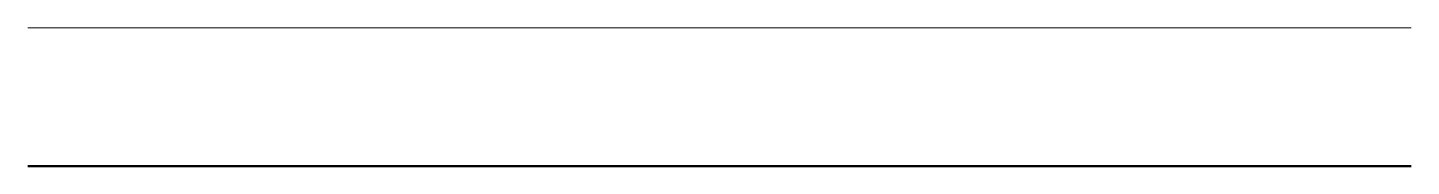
# Model space of a CAD drawing. Extents: x 0 to 10, y 0 to 1.
import ezdxf

# ---------------------------------------------------------------- set-up
doc = ezdxf.new("R2010")
doc.units = 0

msp = doc.modelspace()

# ---------------------------------------------------------------- linework, layer by layer
at = {"layer": 'Mancante1', "lineweight": 50}
msp.add_line((0, 0), (10, 0), dxfattribs=at)
at = {"layer": 'Mancante2', "lineweight": 9}
msp.add_line((0, 1), (10, 1), dxfattribs=at)

doc.saveas('drawing.dxf')
